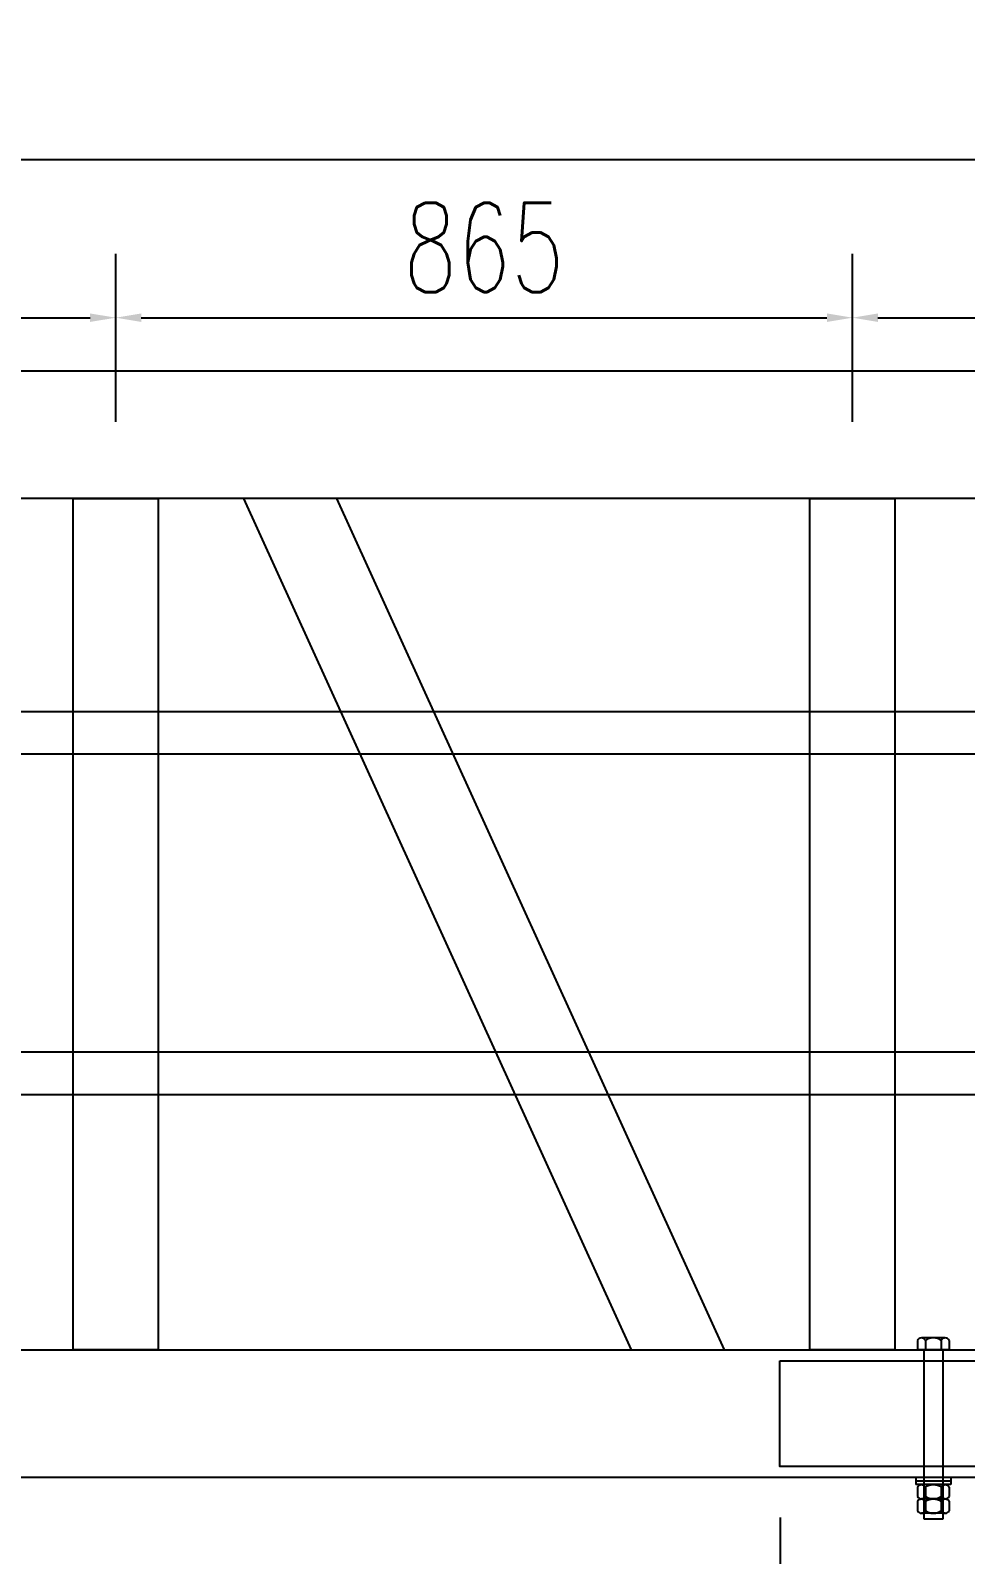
# Model space of a CAD drawing. Header units: millimetres. Extents: x -2430464 to 225692, y -180 to 1805330.
# Drawn here: x -669585 to -668487, y 490518 to 492308 of the extents above; entities that cross this region are included whole.
import ezdxf

# ---------------------------------------------------------------- set-up
doc = ezdxf.new("R2010")
doc.units = ezdxf.units.MM
doc.header["$LTSCALE"] = 1000
doc.layers.get('0').update_dxf_attribs({"linetype": 'CONTINUOUS'})
doc.layers.get('DEFPOINTS').update_dxf_attribs({"linetype": 'CONTINUOUS'})
for name, color, linetype in [('W-STEEL_FRAME钢架', 3, 'CONTINUOUS'), ('W-STEEL_KEEL钢龙骨', 5, 'CONTINUOUS'), ('方管150X150X12', 3, 'CONTINUOUS')]:
    doc.layers.add(name, color=color, linetype=linetype)
doc.layers.add('成片房屋', color=1, linetype='CONTINUOUS', lineweight=0)
doc.styles.add('STANDARD_T3', font='simplex.shx', dxfattribs={"width": 0.7, "bigfont": 'gbcbig.shx'})
doc.dimstyles.new('W&&100', dxfattribs={"dimtxt": 350, "dimasz": 100, "dimexe": 250, "dimexo": 300, "dimgap": 100, "dimtad": 1, "dimdec": 0, "dimzin": 0, "dimdsep": 46, "dimtxsty": 'STANDARD_T3', "dimcen": 0.09, "dimclrd": 1, "dimclre": 1, "dimclrt": 7, "dimazin": 2, "dimtfac": 1, "dimtdec": 0, "dimtix": 1, "dimtmove": 2, "dimatfit": 3, "dimfxl": 0, "dimtolj": 1, "dimtzin": 0, "dimarcsym": 0})
doc.dimstyles.new('W&&20', dxfattribs={"dimtxt": 70, "dimasz": 20, "dimexe": 50, "dimexo": 60, "dimgap": 20, "dimtad": 1, "dimdec": 0, "dimzin": 0, "dimdsep": 46, "dimtxsty": 'STANDARD_T3', "dimcen": 0.09, "dimclrd": 1, "dimclre": 1, "dimclrt": 7, "dimazin": 2, "dimtfac": 1, "dimtdec": 0, "dimtix": 1, "dimtmove": 2, "dimatfit": 3, "dimfxl": 0, "dimtolj": 1, "dimtzin": 0, "dimarcsym": 0})
doc.dimstyles.new('W&&30', dxfattribs={"dimtxt": 105, "dimasz": 30, "dimexe": 75, "dimexo": 90, "dimgap": 30, "dimtad": 1, "dimdec": 0, "dimzin": 0, "dimdsep": 46, "dimtxsty": 'STANDARD_T3', "dimcen": 0.09, "dimclrd": 1, "dimclre": 1, "dimclrt": 7, "dimazin": 2, "dimtfac": 1, "dimtdec": 0, "dimtix": 1, "dimtmove": 2, "dimatfit": 3, "dimfxl": 0, "dimtolj": 1, "dimtzin": 0, "dimarcsym": 0})

# ---------------------------------------------------------------- blocks, each defined once
blk = doc.blocks.new('*D2891')
at = {"layer": 'DEFPOINTS', "color": 0, "transparency": 16777216}
for p in [(-667704.8, 491908.1), (-680704.8, 490621.9), (-680704.8, 490056.4)]:
    blk.add_point(p, dxfattribs=at)
at = {"layer": '成片房屋', "color": 1, "lineweight": -2, "transparency": 16777216}
for p, q in [((-667704.8, 491818.1), (-667704.8, 489981.4)), ((-680704.8, 490531.9), (-680704.8, 489981.4)), ((-667734.8, 490056.4), (-680674.8, 490056.4))]:
    blk.add_line(p, q, dxfattribs=at)
at = {"layer": '成片房屋', "color": 1, "transparency": 16777216}
for points in [[(-680674.8, 490061.4), (-680674.8, 490051.4), (-680704.8, 490056.4)], [(-667734.8, 490061.4), (-667734.8, 490051.4), (-667704.8, 490056.4)]]:
    blk.add_solid(points, dxfattribs=at)
at = {"layer": '成片房屋', "color": 7, "transparency": 16777216, "insert": (-674204.8, 490138.9), "char_height": 105, "attachment_point": 5, "style": 'STANDARD_T3'}
blk.add_mtext('\\A1;13000', dxfattribs=at)
blk = doc.blocks.new('*D2892')
at = {"layer": 'DEFPOINTS', "color": 0, "transparency": 16777216}
for p in [(-667704.8, 492156.4), (-680035.7, 491908.1), (-667704.8, 491908.1)]:
    blk.add_point(p, dxfattribs=at)
at = {"layer": '成片房屋', "color": 1, "lineweight": -2, "transparency": 16777216}
for p, q in [((-680035.7, 491998.1), (-680035.7, 492231.4)), ((-667704.8, 491998.1), (-667704.8, 492231.4)), ((-680005.7, 492156.4), (-667734.8, 492156.4))]:
    blk.add_line(p, q, dxfattribs=at)
at = {"layer": '成片房屋', "color": 1, "transparency": 16777216}
for points in [[(-680005.7, 492161.4), (-680005.7, 492151.4), (-680035.7, 492156.4)], [(-667734.8, 492161.4), (-667734.8, 492151.4), (-667704.8, 492156.4)]]:
    blk.add_solid(points, dxfattribs=at)
at = {"layer": '成片房屋', "color": 7, "transparency": 16777216, "insert": (-673870.2, 492238.9), "char_height": 105, "attachment_point": 5, "style": 'STANDARD_T3'}
blk.add_mtext('\\A1;12331', dxfattribs=at)
blk = doc.blocks.new('*D3030')
at = {"layer": 'DEFPOINTS', "color": 0, "transparency": 16777216}
for p in [(-668704.8, 490621.1), (-666704.8, 490608.1), (-666704.8, 490410.1)]:
    blk.add_point(p, dxfattribs=at)
at = {"layer": '方管150X150X12', "color": 1, "lineweight": -2, "transparency": 16777216}
for p, q in [((-668704.8, 490561.1), (-668704.8, 490360.1)), ((-666704.8, 490548.1), (-666704.8, 490360.1)), ((-668684.8, 490410.1), (-666724.8, 490410.1))]:
    blk.add_line(p, q, dxfattribs=at)
at = {"layer": '方管150X150X12', "color": 1, "transparency": 16777216}
for points in [[(-668684.8, 490413.4), (-668684.8, 490406.7), (-668704.8, 490410.1)], [(-666724.8, 490413.4), (-666724.8, 490406.7), (-666704.8, 490410.1)]]:
    blk.add_solid(points, dxfattribs=at)
at = {"layer": '方管150X150X12', "color": 7, "transparency": 16777216, "insert": (-667704.8, 490465.1), "char_height": 70, "attachment_point": 5, "style": 'STANDARD_T3'}
blk.add_mtext('\\A1;2000', dxfattribs=at)
blk = doc.blocks.new('*D3143')
at = {"color": 1, "lineweight": -2, "transparency": 16777216}
for p, q in [((-679854.8, 491458.1), (-679854.8, 488755.7)), ((-667754.8, 491458.1), (-667754.8, 488755.7)), ((-679754.8, 489005.7), (-667854.8, 489005.7))]:
    blk.add_line(p, q, dxfattribs=at)
at = {"color": 1, "transparency": 16777216}
for points in [[(-679754.8, 489022.4), (-679754.8, 488989.1), (-679854.8, 489005.7)], [(-667854.8, 489022.4), (-667854.8, 488989.1), (-667754.8, 489005.7)]]:
    blk.add_solid(points, dxfattribs=at)
at = {"layer": 'DEFPOINTS', "color": 0, "transparency": 16777216}
for p in [(-679854.8, 491758.1), (-667754.8, 491758.1), (-667754.8, 489005.7)]:
    blk.add_point(p, dxfattribs=at)
at = {"color": 7, "transparency": 16777216, "insert": (-673804.8, 489280.7), "char_height": 350, "attachment_point": 5, "style": 'STANDARD_T3'}
blk.add_mtext('\\A1;12100', dxfattribs=at)
blk = doc.blocks.new('*U2825')
at = {"layer": 'W-STEEL_FRAME钢架', "color": 2}
blk.add_lwpolyline([(-50, 500), (50, 500), (50, -500), (-50, -500)], close=True, dxfattribs=at)
blk = doc.blocks.new('*U2826')
at = {"color": 0, "linetype": 'ByBlock', "lineweight": -2, "transparency": 16777216}
for p in [(10380, 0), (11245, 0)]:
    blk.add_blockref('*U2825', p, dxfattribs=at)
blk = doc.blocks.new('*D3132')
at = {"layer": 'DEFPOINTS', "color": 0, "transparency": 16777216}
for p in [(-669484.8, 491970.5), (-670349.8, 491758.1), (-669484.8, 491758.1)]:
    blk.add_point(p, dxfattribs=at)
at = {"layer": '成片房屋', "color": 1, "lineweight": -2, "transparency": 16777216}
for p, q in [((-670349.8, 491848.1), (-670349.8, 492045.5)), ((-669484.8, 491848.1), (-669484.8, 492045.5)), ((-670319.8, 491970.5), (-669514.8, 491970.5))]:
    blk.add_line(p, q, dxfattribs=at)
at = {"layer": '成片房屋', "color": 1, "transparency": 16777216}
for points in [[(-670319.8, 491975.5), (-670319.8, 491965.5), (-670349.8, 491970.5)], [(-669514.8, 491975.5), (-669514.8, 491965.5), (-669484.8, 491970.5)]]:
    blk.add_solid(points, dxfattribs=at)
at = {"layer": '成片房屋', "color": 7, "transparency": 16777216, "insert": (-669917.3, 492053), "char_height": 105, "attachment_point": 5, "style": 'STANDARD_T3'}
blk.add_mtext('\\A1;865', dxfattribs=at)
blk = doc.blocks.new('*D3133')
at = {"layer": 'DEFPOINTS', "color": 0, "transparency": 16777216}
for p in [(-668619.8, 491970.5), (-669484.8, 491758.1), (-668619.8, 491758.1)]:
    blk.add_point(p, dxfattribs=at)
at = {"layer": '成片房屋', "color": 1, "lineweight": -2, "transparency": 16777216}
for p, q in [((-669484.8, 491848.1), (-669484.8, 492045.5)), ((-668619.8, 491848.1), (-668619.8, 492045.5)), ((-669454.8, 491970.5), (-668649.8, 491970.5))]:
    blk.add_line(p, q, dxfattribs=at)
at = {"layer": '成片房屋', "color": 1, "transparency": 16777216}
for points in [[(-669454.8, 491975.5), (-669454.8, 491965.5), (-669484.8, 491970.5)], [(-668649.8, 491975.5), (-668649.8, 491965.5), (-668619.8, 491970.5)]]:
    blk.add_solid(points, dxfattribs=at)
at = {"layer": '成片房屋', "color": 7, "transparency": 16777216, "insert": (-669052.3, 492053), "char_height": 105, "attachment_point": 5, "style": 'STANDARD_T3'}
blk.add_mtext('\\A1;865', dxfattribs=at)
blk = doc.blocks.new('*D3134')
at = {"layer": 'DEFPOINTS', "color": 0, "transparency": 16777216}
for p in [(-667754.8, 491970.5), (-668619.8, 491758.1), (-667754.8, 491758.1)]:
    blk.add_point(p, dxfattribs=at)
at = {"layer": '成片房屋', "color": 1, "lineweight": -2, "transparency": 16777216}
for p, q in [((-668619.8, 491848.1), (-668619.8, 492045.5)), ((-667754.8, 491848.1), (-667754.8, 492045.5)), ((-668589.8, 491970.5), (-667784.8, 491970.5))]:
    blk.add_line(p, q, dxfattribs=at)
at = {"layer": '成片房屋', "color": 1, "transparency": 16777216}
for points in [[(-668589.8, 491975.5), (-668589.8, 491965.5), (-668619.8, 491970.5)], [(-667784.8, 491975.5), (-667784.8, 491965.5), (-667754.8, 491970.5)]]:
    blk.add_solid(points, dxfattribs=at)
at = {"layer": '成片房屋', "color": 7, "transparency": 16777216, "insert": (-668187.3, 492053), "char_height": 105, "attachment_point": 5, "style": 'STANDARD_T3'}
blk.add_mtext('\\A1;865', dxfattribs=at)

msp = doc.modelspace()

# ---------------------------------------------------------------- linework, layer by layer
msp.add_lwpolyline([(-669224.94, 491758.13), (-669334.81, 491758.13), (-668879.68, 490758.13), (-668769.81, 490758.13)], close=True)
for points in [[(-668534.13, 490769.33, 0.6010709), (-668543.46, 490769.33, 0.6010709)], [(-668515.48, 490769.33, 0.30051), (-668534.14, 490769.33, 0.30051)], [(-668506.16, 490769.33, 0.6010709), (-668515.49, 490769.33, 0.6010709)], [(-668543.46, 490597.08, -0.6010706), (-668534.13, 490597.08, -0.6010706)], [(-668543.46, 490585.89, 0.6010706), (-668534.13, 490585.89, 0.6010706)], [(-668534.14, 490597.08, -0.3005099), (-668515.48, 490597.08, -0.3005099)], [(-668534.14, 490585.89, 0.3005099), (-668515.48, 490585.89, 0.3005099)], [(-668515.49, 490597.08, -0.6010706), (-668506.16, 490597.08, -0.6010706)], [(-668515.49, 490585.89, 0.6010706), (-668506.16, 490585.89, 0.6010706)], [(-668543.46, 490580.28, -0.6010706), (-668534.13, 490580.28, -0.6010706)], [(-668543.46, 490569.09, 0.6010706), (-668534.13, 490569.09, 0.6010706)], [(-668534.14, 490580.28, -0.3005099), (-668515.48, 490580.28, -0.3005099)], [(-668534.14, 490569.09, 0.3005099), (-668515.48, 490569.09, 0.3005099)], [(-668515.49, 490580.28, -0.6010706), (-668506.17, 490580.28, -0.6010706)], [(-668515.49, 490569.09, 0.6010706), (-668506.17, 490569.09, 0.6010706)]]:
    msp.add_lwpolyline(points, format="xyb")
for points in [[(-668543.46, 490769.33), (-668543.46, 490758.13)], [(-668510.83, 490772.13), (-668538.79, 490772.13)], [(-668534.13, 490769.33), (-668534.13, 490758.13)], [(-668515.49, 490769.33), (-668515.49, 490758.13)], [(-668506.17, 490769.33), (-668506.17, 490758.13)], [(-668506.17, 490758.13), (-668543.46, 490758.13)], [(-668535.81, 490758.13), (-668535.81, 490559.61)], [(-668513.81, 490758.13), (-668513.81, 490559.61)], [(-668504.19, 490608.13), (-668545.44, 490608.13)], [(-668545.44, 490608.13), (-668545.44, 490604.01)], [(-668504.19, 490604.01), (-668545.44, 490604.01)], [(-668545.44, 490604.01), (-668545.44, 490599.88)], [(-668504.19, 490604.01), (-668545.44, 490604.01)], [(-668504.19, 490608.13), (-668504.19, 490604.01)], [(-668504.19, 490604.01), (-668504.19, 490599.88)], [(-668504.19, 490599.88), (-668545.44, 490599.88)], [(-668543.45, 490597.08), (-668543.45, 490585.88)], [(-668510.83, 490599.88), (-668538.79, 490599.88)], [(-668534.13, 490597.08), (-668534.13, 490585.88)], [(-668515.49, 490597.08), (-668515.49, 490585.88)], [(-668506.16, 490597.08), (-668506.16, 490585.88)], [(-668543.46, 490580.28), (-668543.46, 490569.08)], [(-668510.83, 490583.08), (-668538.8, 490583.08)], [(-668510.83, 490583.08), (-668538.79, 490583.08)], [(-668534.13, 490580.28), (-668534.13, 490569.08)], [(-668515.49, 490580.28), (-668515.49, 490569.08)], [(-668506.17, 490580.28), (-668506.17, 490569.08)], [(-668510.83, 490566.28), (-668538.8, 490566.28)], [(-668535.81, 490559.61), (-668513.81, 490559.61), (-668513.81, 490559.61)]]:
    msp.add_lwpolyline(points)
at = {"color": 2}
msp.add_lwpolyline([(-668704.81, 490745.13), (-666704.81, 490745.13), (-666704.81, 490621.13), (-668704.81, 490621.13)], close=True, dxfattribs=at)
at = {"layer": 'W-STEEL_KEEL钢龙骨', "color": 4}
for p, q in [((-680268.41, 491508.13), (-667704.81, 491508.13)), ((-680297.51, 491458.13), (-667704.81, 491458.13)), ((-680501.16, 491108.13), (-667704.81, 491108.13)), ((-680530.25, 491058.13), (-667704.81, 491058.13))]:
    msp.add_line(p, q, dxfattribs=at)
at = {"layer": '方管150X150X12'}
for points in [[(-680035.67, 491908.13), (-667704.81, 491908.13), (-667704.81, 491758.13), (-679949.81, 491758.13)], [(-680704.81, 490608.13), (-680704.81, 490758.13), (-667704.81, 490758.13), (-667704.81, 490608.13)]]:
    msp.add_lwpolyline(points, close=True, dxfattribs=at)

# ---------------------------------------------------------------- block references
msp.add_blockref('*U2826', (-679864.81, 491258.13))

# ---------------------------------------------------------------- dimensions: what is measured, and where the dimension line sits
dim = msp.add_linear_dim(base=(-667754.81, 489005.72), p1=(-679854.81, 491758.13), p2=(-667754.81, 491758.13), dimstyle='W&&100')
dim.commit()
dim.dimension.update_dxf_attribs({"geometry": '*D3143', "text_midpoint": (-673804.81, 489280.72)})
at = {"layer": '成片房屋', "color": 1}
for base, p1, p2, picture, middle in [((-667704.81, 492156.45), (-680035.67, 491908.13), (-667704.81, 491908.13), '*D2892', (-673870.24, 492238.95)), ((-680704.81, 490056.41), (-667704.81, 491908.13), (-680704.81, 490621.9), '*D2891', (-674204.81, 490138.91))]:
    dim = msp.add_linear_dim(base=base, p1=p1, p2=p2, dimstyle='W&&30', dxfattribs=at)
    dim.commit()
    dim.dimension.update_dxf_attribs({"geometry": picture, "text_midpoint": middle})
at = {"layer": '成片房屋'}
for base, p1, p2, picture, middle in [((-669484.81, 491970.49), (-670349.81, 491758.13), (-669484.81, 491758.13), '*D3132', (-669917.31, 492052.99)), ((-668619.81, 491970.49), (-669484.81, 491758.13), (-668619.81, 491758.13), '*D3133', (-669052.31, 492052.99)), ((-667754.81, 491970.49), (-668619.81, 491758.13), (-667754.81, 491758.13), '*D3134', (-668187.31, 492052.99))]:
    dim = msp.add_linear_dim(base=base, p1=p1, p2=p2, dimstyle='W&&30', dxfattribs=at)
    dim.commit()
    dim.dimension.update_dxf_attribs({"geometry": picture, "text_midpoint": middle})
at = {"layer": '方管150X150X12'}
dim = msp.add_linear_dim(base=(-666704.81, 490410.07), p1=(-668704.81, 490621.13), p2=(-666704.81, 490608.13), dimstyle='W&&20', dxfattribs=at)
dim.commit()
dim.dimension.update_dxf_attribs({"geometry": '*D3030', "text_midpoint": (-667704.81, 490465.07)})

doc.saveas('drawing.dxf')
